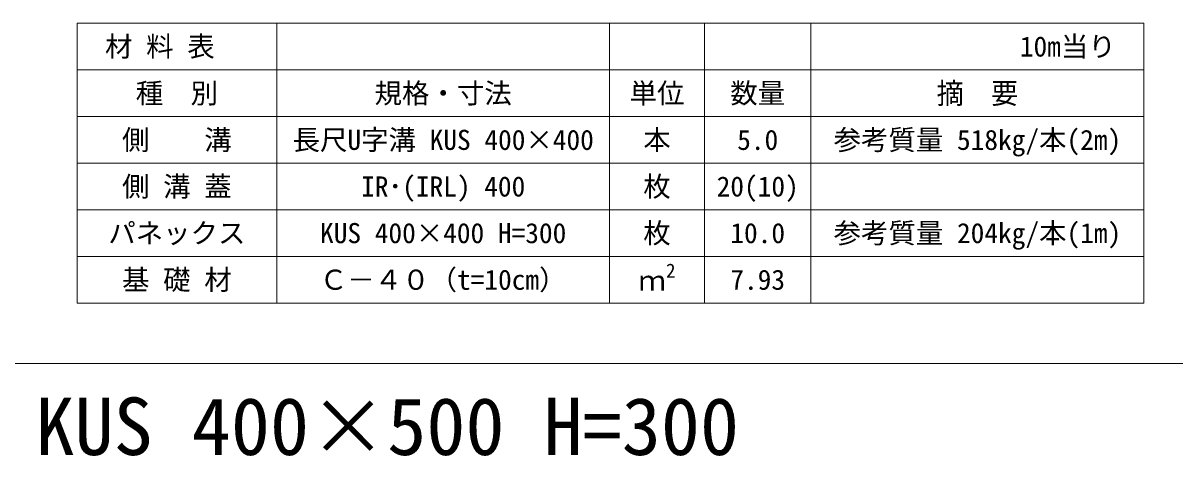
# Model space of a CAD drawing. Units: millimetres at full size, sheet at 1:40; details may follow other scales. Extents: x 206103 to 244503, y 883348 to 903496.
# Drawn here: x 207333 to 209236, y 886496 to 887211 of the extents above; entities that cross this region are included whole.
import ezdxf
from ezdxf.enums import TextEntityAlignment as Align

# ---------------------------------------------------------------- set-up
doc = ezdxf.new("R2010")
doc.units = ezdxf.units.MM
doc.header["$LTSCALE"] = 40
for name, color, linetype, lineweight in [('Defpoints_3', 8, 'Continuous', 0), ('図枠', 5, 'Continuous', 13), ('寸法・材料表', 7, 'Continuous', 13)]:
    doc.layers.add(name, color=color, linetype=linetype, lineweight=lineweight)
doc.layers.add('文字', color=7, linetype='Continuous')
doc.styles.add('ＭＳ ゴシック', font='')
doc.styles.add('ＭＳ Ｐゴシック', font='')
doc.styles.get('ＭＳ ゴシック').set_extended_font_data('MS Gothic')
doc.styles.get('ＭＳ Ｐゴシック').set_extended_font_data('MS PGothic')

msp = doc.modelspace()

# ---------------------------------------------------------------- linework, layer by layer
at = {"layer": 'Defpoints_3'}
for p, q in [((207421.89, 887210.77), (209184.53, 887210.77)), ((207421.89, 887210.77), (207421.89, 887133.33)), ((207751.89, 887210.77), (207751.89, 887133.33)), ((208301.89, 887210.77), (208301.89, 887133.33)), ((208458.53, 887210.77), (208458.53, 887133.33)), ((208634.53, 887210.77), (208634.53, 887133.33)), ((209184.53, 887210.77), (209184.53, 887133.33))]:
    msp.add_line(p, q, dxfattribs=at)
at = {"layer": '図枠'}
msp.add_line((206103.21, 886648.33), (223303.21, 886648.33), dxfattribs=at)
at = {"layer": '寸法・材料表'}
for p, q in [((207421.89, 887133.33), (209184.53, 887133.33)), ((207421.89, 887133.33), (207421.89, 886748.33)), ((207751.89, 887133.33), (207751.89, 886748.33)), ((208301.89, 887133.33), (208301.89, 886748.33)), ((208458.53, 887133.33), (208458.53, 886748.33)), ((208634.53, 887133.33), (208634.53, 886748.33)), ((209184.53, 887133.33), (209184.53, 886748.33)), ((207421.89, 887056.33), (209184.53, 887056.33)), ((207421.89, 886979.33), (209184.53, 886979.33)), ((207421.89, 886902.33), (209184.53, 886902.33)), ((207421.89, 886825.33), (209184.53, 886825.33)), ((207421.89, 886748.33), (209184.53, 886748.33))]:
    msp.add_line(p, q, dxfattribs=at)

# ---------------------------------------------------------------- texts
at = {"layer": '寸法・材料表', "style": 'ＭＳ ゴシック'}
msp.add_text('\u3000材 料 表', height=33.23, dxfattribs=at).set_placement((207422.94, 887172.05), align=Align.MIDDLE_LEFT)
msp.add_text('10m当り\u3000', height=33.23, dxfattribs=at).set_placement((209183.47, 887172.05), align=Align.MIDDLE_RIGHT)
for s, p in [('種\u3000別', (207586.89, 887094.83)), ('規格・寸法', (208026.89, 887094.83)), ('単位', (208380.21, 887094.83)), ('数量', (208546.53, 887094.83)), ('側\u3000\u3000溝', (207586.89, 887017.83)), ('長尺U字溝 KUS 400×400', (208026.89, 887017.83)), ('本', (208380.21, 887017.83)), ('5.0', (208546.53, 887017.83)), ('参考質量 518kg/本(2m)', (208909.53, 887017.83)), ('側 溝 蓋', (207586.89, 886940.83)), ('IR･(IRL) 400', (208026.89, 886940.83)), ('枚', (208380.21, 886940.83)), ('20(10)', (208546.53, 886940.83)), ('パネックス', (207586.89, 886863.83)), ('KUS 400×400 H=300', (208026.89, 886863.83)), ('枚', (208380.21, 886863.83)), ('10.0', (208546.53, 886863.83)), ('参考質量 204kg/本(1m)', (208909.53, 886863.83)), ('基 礎 材', (207586.89, 886786.83)), ('Ｃ－４０（t=10cm）', (208026.89, 886786.83)), ('7.93', (208546.53, 886786.83))]:
    msp.add_text(s, height=33.23, dxfattribs=at).set_placement(p, align=Align.MIDDLE_CENTER)
at = {"layer": '寸法・材料表', "style": 'ＭＳ Ｐゴシック', "width": 0.95}
msp.add_text('摘\u3000要', height=34.64, dxfattribs=at).set_placement((208909.53, 887094.83), align=Align.MIDDLE_CENTER)
at = {"layer": '寸法・材料表', "style": 'ＭＳ ゴシック'}
for s, height, p in [('2', 23.26, (208394.94, 886783.22)), ('ｍ', 33.23, (208349.61, 886758.72))]:
    msp.add_text(s, height=height, dxfattribs=at).set_placement(p, align=Align.BOTTOM_LEFT)
at = {"layer": '文字', "style": 'ＭＳ ゴシック'}
msp.add_text('KUS 400×500 H=300', height=94.94, dxfattribs=at).set_placement((207353.21, 886468.83), align=Align.BOTTOM_LEFT)

doc.saveas('drawing.dxf')
